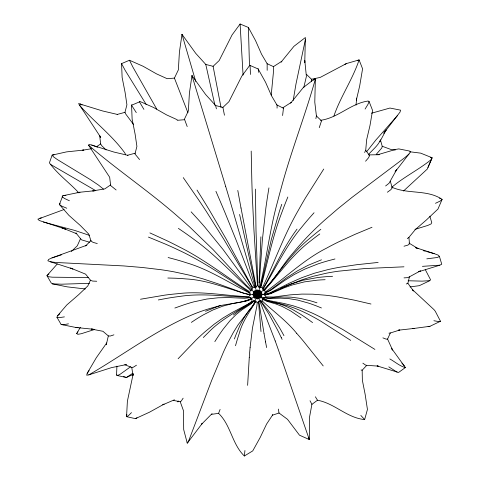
<?xml version="1.0" encoding="UTF-8"?>
<svg xmlns="http://www.w3.org/2000/svg" width="480" height="480" viewBox="0 0 480 480"><rect width="100%" height="100%" fill="white"/><g stroke="black" fill="none" stroke-linecap="round" stroke-linejoin="round"><path stroke-width="0.72" d="M212.082 413.598L201.354 424.464L202.152 423.576L187.266 443.172L187.266 442.02M303.81 87.402L306.396 76.434L304.788 60.522L304.764 62.694L305.376 37.524L293.928 46.326L281.13 62.064L281.856 61.248L273.456 66.63L267.144 63.708L261.552 54.216L255.564 40.638L248.412 27.474L240.102 24L232.056 34.95L219.168 60.552L213.096 66.318L205.776 64.44L195.726 53.352L181.998 34.344L179.412 52.068L178.356 69.888L174.426 78.102L187.944 112.764M290.61 103.176L303.312 87.516L314.7 78.762L315.366 79.146L314.784 102.144L316.416 115.956L315.882 118.626M311.442 81.318L311.502 79.248L306.426 74.334M277.056 108.126L277.14 105.33L271.542 95.838L265.554 82.26L258.036 68.76M187.206 126.57L184.44 119.124L188.352 110.952L189.396 93.222L191.97 75.594L205.626 94.506L215.628 105.534L216.396 108.852M267.174 70.32L267.144 63.708M132.978 374.484L126.324 377.532L117.534 375.57L116.568 375.048L116.904 366.15M188.22 442.068L211.512 380.79L223.5 351.954A119.088 15.954 -73 0 1 228.048 342.372L233.376 332.418L238.056 324.852L253.026 305.334L256.08 298.644L255.918 297.696L254.694 298.038L254.814 296.916L260.226 290.85L260.238 292.086L261.174 291.996C274.05 281.418 281.502 265.878 292.56 253.554C299.382 245.214 306.66 237.246 314.37 229.728A117.624 28.206 -35.3 0 1 324.264 220.47L338.022 208.626L352.134 197.286L405.06 157.446L408.954 154.032L410.574 151.776L409.404 151.008L398.832 148.908L395.64 149.43L377.778 154.716M275.22 340.98L258.864 298.56L258.174 297.954L257.382 298.938L257.514 290.034L258.276 291.006L259.002 290.34C266.382 261.078 269.424 230.796 277.566 201.648A119.088 16.5 -71.8 0 1 281.298 187.698C291.126 151.044 305.178 115.632 315.366 79.146M247.626 385.344L249.258 357.744M259.032 282.756L260.892 236.838M291.306 102.36L282.948 107.712L283.452 108.252L282.6 115.524M244.938 450.516L244.35 456C231.972 444.102 230.892 425.1 218.568 413.346L211.404 414.366M356.04 105.114L356.652 98.112L356.358 100.086L359.694 85.89L362.574 68.796L359.1 59.904L346.434 63.558L344.958 64.344M364.626 152.514L365.724 150.234L366.642 139.734L369.996 125.46L372.564 110.418L369.09 101.526L368.142 101.022C350.766 103.452 338.046 117.9 320.79 120.264L321.492 120.87L319.254 127.674M250.11 347.328L252.462 328.092L256.842 306.192L257.196 303.03L256.026 301.092C249.81 311.58 242.28 321.636 239.148 333.744A97.11 10.218 -80.1 0 0 236.58 341.964L235.5 345.732M271.218 95.07L273.336 73.176L273.456 66.63M293.19 100.422L295.974 84.03L305.346 39.816M257.382 298.938C255.768 296.628 257.826 293.454 258.276 291.006M254.7 286.59L254.82 285.786L229.872 200.418A120.48 1.968 73 0 0 225.636 186.276M126.882 414.51L126.558 416.67L135.396 418.644L149.442 412.218L164.064 404.13L162.822 404.79L174.42 399.798M133.17 374.208L132.972 375.504L131.772 367.428L124.74 364.746L126.42 364.548L111.54 367.62L88.806 374.88L86.688 375.198L87.222 373.254L96.324 357.702L106.71 342.942L106.284 344.724L108.336 335.916L102.906 331.278L91.332 329.058L93.396 329.268L75.894 327.48L61.134 324.486L56.946 317.274L57.642 315.636L66.798 304.956L78.678 294.666L87.804 285.96L90.438 280.14M268.932 187.896L267.66 195.804A97.158 10.698 -78.9 0 0 265.866 208.116L262.332 240.33L258.966 287.25L259.35 287.004M263.01 287.346L262.704 289.152C274.23 269.232 283.104 247.662 297.036 229.128M257.514 290.034L256.896 291L256.188 290.268L256.014 291.264L258.924 297.756L258.864 298.56L254.82 285.786M260.148 301.266L260.262 300.684L268.92 314.076L277.578 330.048A98.082 4.236 67.1 0 1 281.304 337.686M414.096 328.428L398.274 330.216L399.768 330.012L390.354 332.982L387.57 339.06L392.562 350.082L391.482 348.27L405.396 367.542L398.58 372.456L377.088 365.916L378.33 366.126L366.768 365.334L362.16 370.236L362.358 380.268L365.124 394.266L367.44 409.452L364.644 419.568C347.07 417.972 334.548 403.29 317.49 400.23L311.91 404.364L309.522 417.192L309.3 439.566L299.472 435.174L287.508 419.316L279.024 413.01L278.34 409.098M133.266 373.56L127.386 401.232L126.558 416.67L128.22 415.872L131.472 412.626M250.926 297.978L251.022 297.582L244.59 298.284L228.732 297.57L218.136 297.786L206.766 299.058L193.758 301.866A97.056 24.096 -29.1 0 0 183.774 304.872L174.858 308.034M260.238 292.086L254.28 296.196L253.788 297.096C242.166 304.296 227.688 302.904 214.95 307.092C206.124 309.378 197.514 312.438 189.168 316.098A120.48 28.65 -36.6 0 0 178.116 321.282C146.964 336.768 118.842 357.516 88.806 374.88M368.532 154.494C372.426 149.85 377.82 145.95 380.244 140.352M380.382 139.764L382.224 146.256L381.792 147.978L376.212 154.368M403.974 266.814L364.554 268.566L338.328 271.212A116.154 28.836 2.1 0 0 326.418 273.198L313.212 276.282L302.28 279.696L290.568 284.274L270.03 293.376L266.148 294.324L261.402 294.714L261.114 294.996L261.858 295.866L260.652 296.268L264.504 299.016L267.6 300.282L283.824 303.432L293.106 305.766L301.806 308.694L312.366 313.134A116.154 19.626 36.4 0 1 321.924 317.826L343.05 329.676L374.91 349.41M412.44 328.65L429.954 326.298L440.496 321.264L435.264 311.22L433.962 309.612L412.314 289.5L413.496 291L407.856 283.248L409.476 276.798L420.444 270.846L418.71 271.734L439.77 265.194L441.75 264.234L439.416 256.416L438.096 255.096L434.166 253.62L415.872 247.71M133.488 124.386L125.892 114.246L124.968 112.344L126.912 104.784L125.118 92.55L122.13 77.46L121.572 63.618L129.48 60.252L143.166 66.294L156.498 73.86L167.148 78.696L174.426 78.102M251.874 289.416L252.318 288.978L252.078 287.112L223.998 239.568L206.514 211.734A120.882 12.126 54.2 0 0 198.366 199.476L183.264 177.612M127.986 155.352L113.94 152.058L91.704 145.05L89.07 144.45L88.542 145.182C117.714 170.352 150.024 191.904 178.95 217.494A121.668 20.064 37.6 0 1 189.9 227.184L213.138 249.648L246.426 285.42L253.83 291.846L254.886 292.05L254.988 290.856L256.014 291.264M260.226 290.85L259.14 291.294L259.002 290.34L257.352 293.886L256.08 298.644L256.794 297.966M254.988 290.856C256.362 290.856 259.932 301.278 260.07 296.982C265.482 300.3 272.148 302.436 278.688 303.414C290.184 305.904 301.146 310.41 311.484 315.954A114.666 18.42 38.8 0 1 320.802 321.186L350.718 340.392M220.104 409.422L218.568 413.346M333.894 116.016C340.566 96.576 352.686 79.308 359.1 59.904L357.474 60.732M79.992 192.216L62.796 195.738L59.4 204.498L68.868 215.322L80.382 225.552L88.794 234.144L91.068 241.164L93.132 242.394L97.278 243.558M86.892 245.19L52.002 257.88L48.6 259.44L47.862 260.784L50.43 261.78L55.662 262.458L123.726 265.932L142.206 267.474L160.596 269.658A121.668 30.366 0.8 0 1 174.144 271.866L189.642 275.202L202.872 278.826L217.512 283.632L243.708 293.148L248.28 294.168L252.9 294.486L253.884 294.036L253.224 293.022L254.334 292.77L261.858 295.866M255.918 297.696L257.352 293.886L259.14 291.294M369.09 101.526L367.95 104.364L365.1 109.044M287.832 197.01L285.888 201.852A97.11 16.002 -64.6 0 0 281.526 213.318C272.286 237.474 267.516 262.974 260.694 287.82L262.854 286.944C274.716 261.438 284.178 234.732 298.332 210.3A121.68 23.802 -55 0 1 305.532 197.802L323.742 169.05M403.494 191.034L427.296 169.05L432.138 157.758L420.69 153.144L409.866 151.776M254.28 296.196C250.428 295.158 260.394 292.422 261.894 293.082L261.138 293.952L261.834 294.384L266.046 293.97L269.874 292.854L290.136 282.822L301.692 277.722L314.616 273.156L327.78 269.646A114.666 28.764 -0.4 0 1 339.792 267.228L356.658 264.72L378.15 262.434M427.968 167.442L432.138 157.758L430.29 157.536M391.806 187.17C407.748 194.472 427.182 189.222 442.128 199.38L437.958 209.064L426.498 219.864L415.428 229.47L408.918 237.372L407.316 238.644M76.056 233.082L80.514 238.668L77.28 245.82L71.346 251.478M249.99 294.774L250.068 295.38L248.688 296.736C225.078 295.776 201.432 290.742 177.672 293.706A120.882 31.038 -16.6 0 0 164.694 295.146L140.466 299.238M254.652 287.394L254.472 287.772L236.328 240.648L225.084 212.85A97.056 4.71 66 0 0 220.212 201.294L215.928 191.322M139.56 159.564L134.964 153.966L136.908 146.406L135.114 134.172L132.126 119.082L131.562 105.24L139.476 101.874L139.728 101.37L153.342 107.382L166.602 114.906L177.198 119.718M253.11 295.77L260.712 292.674L261.174 291.996L253.206 295.938M264.102 290.04L263.82 290.568C278.928 272.988 291.618 252.99 309.888 238.242A98.082 24.204 -30.4 0 1 318.882 230.844L320.838 229.326M379.962 141.522L386.142 129.972L383.76 133.224L400.056 112.062L400.578 110.154L389.952 108.042L371.472 113.226M385.608 185.976L388.992 183.306L396.588 169.776L395.13 171.828L408.954 154.032M257.574 302.796L258.468 301.176L260.994 331.542M131.862 104.718L131.562 105.24L136.29 112.62M94.71 329.442L81.288 333.72L77.874 334.314L76.692 333.576L80.358 327.324M250.038 299.364L250.458 298.65M214.83 341.628L218.19 336.378A97.158 15.6 -65.8 0 1 223.344 328.95L230.172 320.478L236.268 314.382L242.058 309.768L250.83 303.996L254.28 300.564L254.43 300.978M254.694 298.038L257.352 293.886L256.896 291M60.078 203.448L59.4 204.498L61.836 206.148L66.774 208.236M183.132 398.184L181.23 401.058L180.192 401.682L173.298 400.404M272.472 414.384L272.496 415.164L266.586 424.074L260.226 437.394L252.756 450.882L244.35 456M410.016 286.92L419.334 285.672L429.822 280.662L430.506 279.642L425.268 269.598M366.606 151.764L375.864 140.022L397.41 115.656M76.692 333.576L77.922 331.83M87.222 373.254L89.13 370.614M178.686 400.998L177.918 401.928L177.27 401.55M365.568 161.22L368.43 157.902L369.576 155.688L365.724 150.234M313.494 80.142L314.7 78.762M314.052 212.748L308.922 218.532A97.314 22.008 -42.7 0 0 301.332 227.652C285.594 246.33 275.49 268.746 262.878 289.404L263.364 289.392M178.122 358.734L196.104 339.996A121.326 24.144 -53.7 0 1 204.576 332.136L214.332 324.108L222.732 318.168L232.11 312.546L248.97 303.564L251.85 301.242L252.084 299.01L246.624 301.02L233.076 303.414L222.384 306.276L212.838 310.014L203.406 314.844A97.026 21.69 -44 0 0 195 319.968L191.358 322.386M85.572 245.976L91.08 240.432M249.966 293.556L250.236 293.28C229.194 282.936 209.394 269.55 186.648 262.854A97.002 23.262 8.3 0 0 175.494 259.482L168.138 257.532M255.24 301.596L255.696 301.14L253.542 305.094L247.848 312.12L243.48 318.708L239.742 325.866L236.196 334.17A98.622 11.34 -77.7 0 0 234.39 338.952M215.628 105.534L222.906 107.4L228.942 101.67L241.764 76.2L249.768 65.31L258.408 69.096L258.54 72.306M265.98 291.822L264.66 293.106L270.702 289.722L286.47 277.878L297.594 270.768L308.25 265.23L321.468 259.818M261.894 293.082L257.352 293.886L253.788 297.096L254.814 296.916M57.252 263.976L46.956 275.652L51.144 282.864L52.452 283.866L67.134 286.848L85.368 288.966M442.128 199.38L440.148 201.09L435.462 203.31M48.936 273.996L46.956 275.652L48.288 276.696L52.266 277.188L88.608 277.608M431.442 159.42C418.968 169.572 404.298 176.718 391.968 187.092M233.382 315.012L239.442 310.416L252.09 302.478M57.642 315.636L59.79 313.896M259.896 286.326L260.418 285.93M130.596 366.774L120.204 374.202L117.534 375.57M132.144 373.68L126.324 377.532L125.406 377.022M387.378 192.228L390.81 189.72L392.214 187.878L390.378 181.392M96.66 146.664L100.65 143.922L99.672 135.618L100.728 137.394L78.552 103.56L102.684 110.982L117.618 114.486M110.484 184.986L104.82 188.886L92.724 190.932L95.292 190.662L77.13 192.516M136.488 365.19L133.368 367.2L131.772 367.428M265.182 294.624L264.684 294.894L270.75 293.148L275.844 290.742M439.416 256.416L437.466 257.466L426.81 258.846M346.434 63.558L320.214 77.412L311.502 79.248M135.396 418.644L136.956 417.828M409.476 276.798L407.874 277.614L404.01 277.884M64.098 209.502L37.872 219.156L39.252 220.5L65.598 229.158L61.878 227.742L76.794 233.796L76.002 232.95M280.386 288.528L281.988 287.778M406.272 283.992L407.856 283.248M205.536 311.268L218.796 306.09M282.522 287.532L284.064 286.836M284.58 286.602L289.8 284.454M253.968 300.504C238.506 310.908 221.052 319.05 207.996 332.892A119.28 22.902 -56.2 0 0 203.322 337.524M372.006 227.268L355.056 234.324L338.496 241.95A121.932 31.272 -17.9 0 0 326.562 248.13C304.26 259.392 286.29 277.05 266.166 291.384L263.904 290.862C279.234 274.062 292.182 254.724 310.644 240.912A97.236 24.27 -27.9 0 1 319.77 233.952M290.43 284.202L303.084 280.224L317.754 277.524A97.77 23.634 7.1 0 1 328.038 276.552L332.574 276.3M52.002 257.88L61.308 254.892M272.496 415.164L279.024 413.01M113.916 334.836L110.208 336.048L108.336 335.916M219.372 305.91L220.518 305.562M414.966 229.374L427.836 225.42L431.064 223.932L431.754 222.612L429.846 216.216M404.022 246.216L407.886 245.118L409.494 243.924L408.918 237.372M117.162 114.45L124.968 112.344M127.476 155.28L135.24 153.186M334.968 258.978L328.044 260.802A97.518 24.84 -5.4 0 0 317.76 263.988L304.872 269.088L294.144 274.566L284.586 280.506L270.75 290.292L264.69 293.406L265.128 293.676M246.72 300.612L251.766 298.89L251.082 299.028M158.34 299.952L166.584 298.398A119.778 30.66 -19.1 0 1 179.292 296.49C203.07 292.716 227.052 296.832 250.776 297.366M68.448 323.826L63.546 324.756L61.134 324.486M91.524 148.716L82.23 150.288L83.802 150.072L66.552 151.878L52.14 155.118L49.41 162.876C57.744 174.36 69.354 182.604 78.918 192.93M250.842 290.952L248.928 291.264C225.84 276.606 204.276 259.368 179.67 247.11A120.36 25.896 20.6 0 0 167.034 240.756L149.91 232.902M244.668 301.008L246.012 300.786M440.496 321.264L438.534 321.57L433.89 320.724M64.41 316.878L59.412 317.628L56.946 317.274M54.054 154.848L52.14 155.118L53.442 156.792L57.324 159.54L90.264 179.556L98.442 185.052L103.47 189.144M39.954 218.154L41.358 217.956M261.15 294.102L257.352 293.886L252.9 294.486L253.872 294.93M265.614 297.144L263.82 297.444L269.088 298.026L281.034 297.024L290.886 297.15L300.192 298.374L309.882 300.66A97.416 18.714 29.1 0 1 316.98 302.832M428.112 326.544L429.954 326.298M429.822 280.662L422.1 281.136L408.12 280.758M439.77 265.194L422.43 266.346M388.968 333.15L390.354 332.982M62.796 195.738L65.922 195.378M177.138 120.318L184.416 119.724M387.57 339.06L386.214 339.156L382.902 337.866M253.884 294.036C269.124 294.498 260.79 294.906 253.164 293.202M368.622 154.902L379.338 154.71M89.46 283.326L61.572 284.196L52.452 283.866M167.844 278.028L175.23 278.226A96.99 24.774 -6.6 0 1 186.42 278.964C208.614 280.158 229.098 289.392 250.212 295.056M96.738 281.25L92.58 281.07L90.51 280.29L85.602 274.146L70.608 268.062L72.912 268.98L50.43 261.78M263.274 298.95L262.746 298.914L267.036 300.84L276.66 303.024L284.64 305.718L292.224 309.306L300.168 313.98A97.518 13.962 43.6 0 1 307.578 318.966L312.582 322.584M266.094 296.916L273.444 297.012L290.334 294.852L301.968 294.09L312.816 294.174L325.938 295.248A122.04 26.61 19.4 0 1 337.764 296.946L354.18 300.126L370.98 304.026M439.464 198.228L440.79 198.366M75.894 327.48L78.138 327.714M395.316 150L390.924 149.472L382.224 146.256M405.396 367.542C399.642 366.138 395.004 361.734 389.838 358.956M366.768 365.334L365.658 365.13L362.868 363.174M253.224 293.022L261.15 294.852M116.568 375.048L117.93 375.354M123.366 376.566L124.728 376.872M89.484 242.19L81.672 239.904L80.514 238.668M361.098 369.972L362.16 370.236M423.294 250.662L425.4 251.208M426.798 251.568L434.166 253.62M43.398 222.048L74.892 230.472L89.556 235.41M91.704 145.05L97.47 147.21M415.65 247.71L418.02 248.61L408.936 243.042M148.434 237.084L165.804 244.26A120.36 26.586 18.2 0 1 178.62 250.104C203.922 261.798 226.758 278.19 250.134 292.962M321.432 307.962L317.538 306.378A97.77 18.06 31.6 0 0 308.724 303.156L297.726 300.078L288.606 298.578L280.518 298.152L268.842 298.554L263.694 297.72L263.916 298.224M254.142 287.796L252.438 286.962L249.834 282.528L225.996 238.716L209.574 210.432A119.778 10.806 56.6 0 0 201.93 197.946L197.004 190.08M283.452 108.252L276.672 104.808M69.402 200.766L64.53 198.48L62.13 196.74M80.166 103.884L82.104 104.994M260.652 296.268L253.83 291.846L254.334 292.77M397.098 372.168L388.794 366.876M95.736 190.65L50.73 164.508M178.392 228.39L184.872 232.836A97.002 18.282 30.4 0 1 194.706 239.952C215.34 254.79 232.44 273.726 251.124 290.754L251.082 290.382M116.13 189.978L110.64 185.544L109.668 177.24L88.542 145.182M300.996 317.982L290.664 310.962L282.198 306.45L275.808 303.936L266.64 301.266L262.542 299.136L262.782 300.918M254.886 292.05C266.94 301.302 259.536 296.964 254.808 290.934M259.152 301.362L258.768 301.08L264.036 333.606M364.644 419.568L360.816 415.416M106.146 149.94L101.7 145.656L100.65 143.922M265.854 296.46L264.612 295.188L270.606 293.706L284.28 287.802L291.912 285.054L304.338 281.898L317.088 280.182A97.416 23.172 9.5 0 1 325.116 279.708M316.416 115.956L321.492 120.87M258.174 297.954L257.352 293.886L260.178 296.868M401.898 363.096L404.25 365.64M191.136 211.848L196.524 217.71A96.99 13.446 44.8 0 1 204.72 226.95L223.224 249.72L252.228 289.326M79.722 105.504C94.164 121.866 112.056 135.258 124.86 153.024A33.09 5.454 37.6 0 1 125.484 154.782M255.438 286.644L255.894 287.148L239.598 214.464M317.49 400.23L315.39 396.786M296.616 333.246C286.758 321.096 274.068 311.85 262.65 301.374L260.514 300.498L271.584 314.964L279.876 328.35A97.236 5.238 64.8 0 1 283.956 335.664M323.214 365.928L303.534 341.304A121.932 11.616 55.4 0 0 296.628 333.264M311.91 404.364L310.02 400.77M257.352 293.886L260.13 298.104M143.91 109.38L139.476 101.874M146.28 104.592L125.094 70.236L121.572 63.618M258.684 287.118L257.832 285.474L256.008 230.448L255.546 197.766A119.28 8.298 -88.3 0 1 255.558 189.09M156.714 109.038L132.81 66.948L129.48 60.252M281.292 337.668L282.114 339.378M182.418 35.466L181.998 34.344L195.75 81.444M192.438 76.86L191.97 75.594L225.63 186.264M180.192 401.682L183.498 410.778L183.69 429.6L187.266 443.172M222.906 107.4L224.454 115.224M308.82 437.856L309.3 439.566L278.562 350.328A117.624 2.556 71.8 0 0 275.208 340.944M254.442 301.83L254.604 302.448M205.776 64.44L214.932 105.258M213.096 66.318L221.016 107.418M266.61 347.562L265.542 341.808M241.008 207.996L256.23 287.232L257.454 285.312L253.914 229.572L252.336 196.422A121.326 7.158 89.3 0 1 251.85 181.578L251.196 151.086M237.792 190.434L238.746 195.66A97.026 1.572 80 0 0 241.014 208.05M240.102 24L243.072 75.054M260.388 286.974L260.466 287.598L271.296 239.652L279.438 211.296A98.622 15.414 -67 0 1 281.772 204.306M248.412 27.474L249.48 65.76M250.098 65.622L250.47 74.46M249.252 357.69A121.68 7.83 -89.5 0 1 250.11 347.28M265.566 341.946A97.314 1.05 78.8 0 1 264.066 333.738"/></g></svg>
